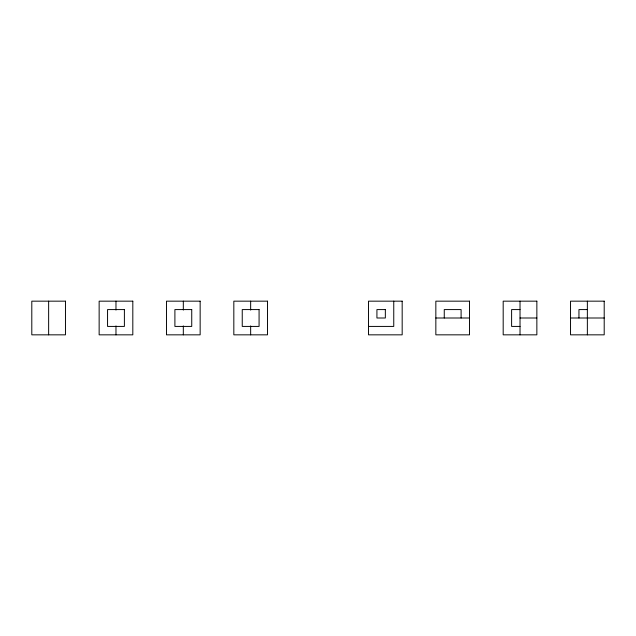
<?xml version="1.0" encoding="UTF-8"?>
<svg xmlns="http://www.w3.org/2000/svg" width="636" height="636" viewBox="0 0 636 636"><rect width="100%" height="100%" fill="white"/><g stroke="black" fill="none" stroke-linecap="round" stroke-linejoin="round"><path stroke-width="0.95" d="M520.025 309.581L511.606 309.581L511.606 326.419L520.025 326.419M587.362 309.581L578.951 309.581L578.951 318M435.851 318L469.519 318M520.025 318L536.856 318M570.532 318L604.2 318M368.506 326.419L393.756 326.419L393.756 301.162M587.362 301.162L587.362 334.838M520.025 301.162L520.025 334.838M461.1 318L461.1 309.581L444.262 309.581L444.262 318M250.656 301.162L250.656 310.082M250.656 325.926L250.656 334.838M183.319 301.162L183.319 310.082M183.319 325.926L183.319 334.838M115.975 301.162L115.975 310.082M115.975 325.926L115.975 334.838M48.638 301.162L48.638 334.838M65.468 301.162L31.8 301.162L31.8 334.838L65.468 334.838L65.468 301.162M132.813 301.162L99.144 301.162L99.144 334.838L132.813 334.838L132.813 301.162M200.149 301.162L166.481 301.162L166.481 334.838L200.149 334.838L200.149 301.162M267.494 301.162L233.825 301.162L233.825 334.838L267.494 334.838L267.494 301.162M402.175 301.162L368.506 301.162L368.506 334.838L402.175 334.838L402.175 301.162M469.519 301.162L435.843 301.162L435.851 334.838L469.519 334.838L469.519 301.162M536.856 301.162L503.187 301.162L503.187 334.838L536.856 334.838L536.856 301.162M604.2 301.162L570.532 301.162L570.532 334.838L604.2 334.838L604.2 301.162M124.394 309.581L107.556 309.581L107.556 326.419L124.394 326.419L124.394 309.581M191.738 309.581L174.9 309.581L174.9 326.419L191.738 326.419L191.738 309.581M259.075 309.581L242.244 309.581L242.244 326.419L259.075 326.419L259.075 309.581M385.344 309.581L376.925 309.581L376.925 318L385.344 318L385.344 309.581"/></g></svg>
